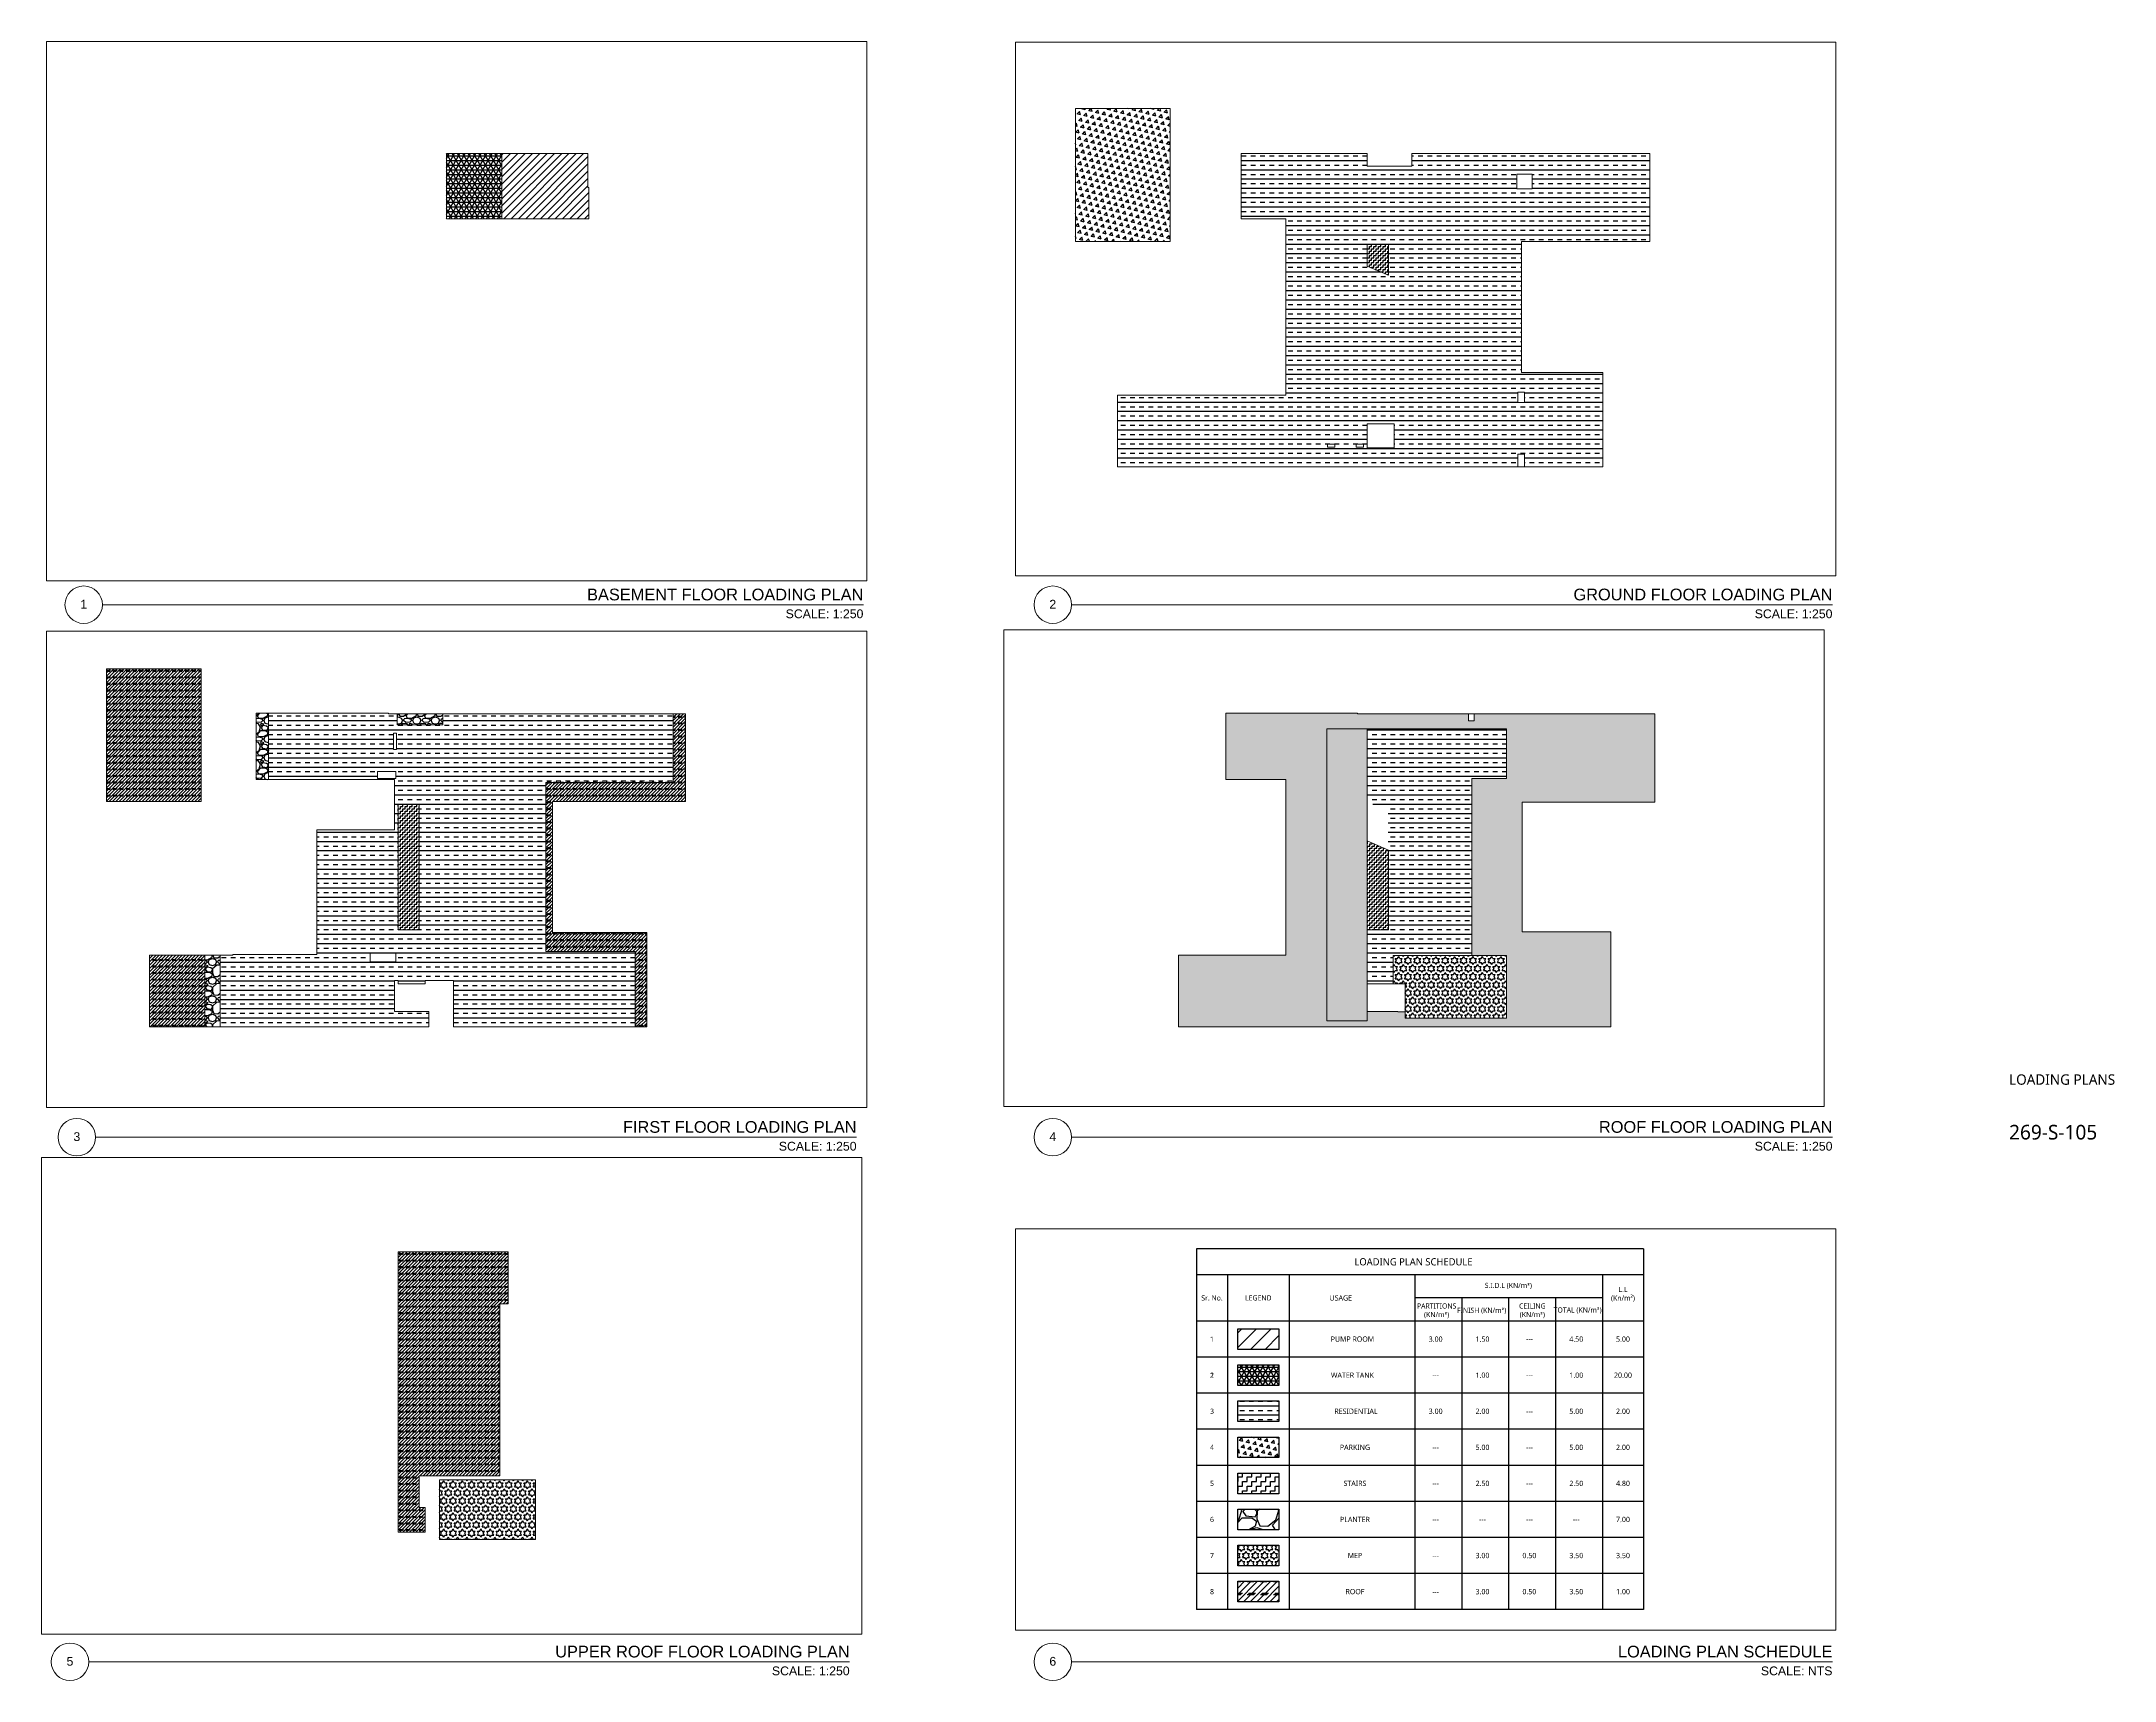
# Paper-space layout 'S105' of a CAD drawing. Header units: millimetres. Extents: x 64 to 772, y 19 to 579.
# The model-space entities are those that its viewports show. They can reach past a viewport. Long polylines and large blocks are cut down to what shows.
import ezdxf
from ezdxf.enums import TextEntityAlignment as Align

# ---------------------------------------------------------------- set-up
doc = ezdxf.new("R2010")
doc.units = ezdxf.units.MM
doc.header["$LTSCALE"] = 75
doc.layers.add('0_Pen_No__7', color=7, linetype='Continuous', lineweight=0)
doc.layers.add('S-COLS-IDEN', color=171, linetype='Continuous', lineweight=9)
for name, color, linetype in [('grid', 251, 'Continuous'), ('S-RESIDENTIAL', 135, 'Continuous'), ('S-SLAB', 3, 'Continuous'), ('S-TXT', 3, 'Continuous')]:
    doc.layers.add(name, color=color, linetype=linetype)
doc.layers.add('NonPlottable_0', color=7, linetype='Continuous', plot=False)
doc.styles.add('GENERATED_STYLE_1', font='arial.ttf')
doc.styles.add('GENERATED_STYLE_2', font='arial.ttf')
doc.styles.add('GENERATED_STYLE_5', font='trebuc.ttf')
pattern_1 = [(0, (0, 0), (158.75, 158.75), [158.75, -158.75]), (90, (158.75, 0), (-158.75, 158.75), [158.75, -158.75])]
pattern_2 = [(45, (0, 0), (-112.2532, 112.2532), []), (180, (112.25, 0), (-6e-14, -449.013), [224.5065, -224.5065]), (180, (140.3, 28.06), (-6e-14, -449.013), [224.5065, -224.5065]), (180, (168.4, 56.13), (-6e-14, -449.013), [224.5065, -224.5065])]

# ---------------------------------------------------------------- blocks, each defined once
blk = doc.blocks.new('Linear Drawing Title 27[1]', base_point=(205.41, 49.99))
at = {"color": 250, "linetype": 'Continuous', "lineweight": 0}
blk.add_line((218.22, 33.59), (478.19, 33.59), dxfattribs=at)
at = {"color": 250, "linetype": 'Continuous', "lineweight": 0, "flags": 128}
blk.add_lwpolyline([(218.22, 33.59, 1), (205.41, 33.59, 1)], format="xyb", close=True, dxfattribs=at)
at = {"color": 7, "lineweight": 0, "style": 'GENERATED_STYLE_2'}
blk.add_attdef('AC_DrawingName', text='', height=4, dxfattribs=at).set_placement((477.84, 39.07), align=Align.TOP_RIGHT)
blk.add_attdef('DUMMY_186', text='', height=3, dxfattribs=at).set_placement((211.82, 33.76), align=Align.MIDDLE_CENTER)
blk.add_attdef('gs_drawing_scale_prefix', text='', height=3, dxfattribs=at).set_placement((477.84, 28.85), align=Align.BOTTOM_RIGHT)

msp = doc.modelspace()

# ---------------------------------------------------------------- hatches: boundary and pattern name
at = {"layer": 'S-SLAB'}
h = msp.add_hatch(dxfattribs=at)
h.set_pattern_fill('TRIANG', color=4, scale=50, angle=45, style=0)
h.paths.add_polyline_path([(107525, -275), (101049, -275), (101049, -9345), (107525, -9345)])
h = msp.add_hatch(dxfattribs=at)
h.set_pattern_fill('CORK', color=4, scale=50, angle=45, style=0)
h.set_pattern_definition(pattern_2)
h.paths.add_polyline_path([(201049, -275), (207525, -275), (207525, -9345), (201049, -9345)])
h = msp.add_hatch(dxfattribs=at)
h.set_pattern_fill('NET3', color=256, scale=100, style=0)
h.paths.add_polyline_path([(28075, -3345), (24275, -3345), (24275, -7795), (28075, -7795)])
h = msp.add_hatch(dxfattribs=at)
h.set_pattern_fill('JIS_WOOD', color=256, scale=500, style=0)
h.paths.add_polyline_path([(28075, -3345), (33950, -3345), (33950, -5670), (34000, -5670), (34000, -7795), (28075, -7795)])
h = msp.add_hatch(dxfattribs=at)
h.set_pattern_fill('TRANS', color=256, scale=100, style=0)
h.paths.add_polyline_path([(131525, -9345), (140300, -9345), (140300, -3345), (124025, -3345), (124025, -4195), (120975, -4195), (120975, -3345), (112375, -3345), (112375, -7795), (115425, -7795), (115425, -19845), (103925, -19845), (103925, -24744), (131275, -24745), (131275, -23890), (131725, -23890), (131725, -24745), (137075, -24745), (137075, -18295), (131525, -18295)])
h.paths.add_polyline_path([(122425, -11657), (120975, -11033), (120975, -9545), (122425, -9545)], flags=16)
h.paths.add_polyline_path([(131275, -19645), (131725, -19645), (131725, -20340), (131275, -20340)], flags=16)
h.paths.add_polyline_path([(131200, -5745), (131200, -4745), (132250, -4745), (132250, -5745)], flags=16)
h.paths.add_polyline_path([(122825, -21820), (122825, -23445), (120975, -23445), (120975, -21820)], flags=16)
h.paths.add_polyline_path([(120725, -23195), (120725, -23395), (120225, -23395), (120225, -23195)], flags=16)
h.paths.add_polyline_path([(118775, -23195), (118775, -23395), (118275, -23395), (118275, -23195)], flags=16)
h = msp.add_hatch(dxfattribs=at)
h.set_pattern_fill('TRANS', color=256, scale=100, style=0)
h.paths.add_polyline_path([(239775, -8045), (239775, -3346), (224025, -3346), (224025, -4095), (220925, -4095), (220925, -3346), (220325, -3345), (220325, -3295), (212125, -3295), (212125, -7845), (220725, -7845), (220725, -11270), (215425, -11270), (215425, -19795), (209675, -19795), (209675, -19845), (208825, -19845), (208825, -24745), (223075, -24745), (223075, -23695), (220725, -23695), (220725, -21570), (220975, -21570), (220975, -21795), (222825, -21795), (222825, -21570), (224775, -21570), (224775, -24745), (237175, -24745), (237175, -19595), (231075, -19595), (231075, -8045), (231075, -8045), (231075, -8045)])
h.paths.add_polyline_path([(222425, -18121), (220975, -18121), (220975, -9545), (222425, -9545)], flags=16)
h.paths.add_polyline_path([(220825, -19695), (220825, -20295), (219075, -20295), (219075, -19695)], flags=16)
h.paths.add_polyline_path([(220825, -7770), (219575, -7770), (219575, -7295), (220825, -7295)], flags=16)
h.paths.add_polyline_path([(220875, -5795), (220675, -5795), (220675, -4665), (220875, -4665)], flags=16)
h = msp.add_hatch(dxfattribs=at)
h.set_pattern_fill('GRAVEL', color=256, scale=50, style=0)
h.paths.add_polyline_path([(212125, -3295), (211275, -3295), (211275, -7845), (212125, -7845)])
h = msp.add_hatch(dxfattribs=at)
h.set_pattern_fill('GRAVEL', color=256, scale=50, style=0)
h.paths.add_polyline_path([(224025, -3346), (220925, -3346), (220925, -4095), (224025, -4095)])
h = msp.add_hatch(dxfattribs=at)
h.set_pattern_fill('CORK', color=4, scale=50, angle=45, style=0)
h.set_pattern_definition(pattern_2)
h.paths.add_polyline_path([(240625, -3345), (239775, -3346), (239775, -8045), (231075, -8045), (231075, -19595), (237175, -19595), (237175, -24745), (237970, -24745), (237970, -18295), (231525, -18295), (231525, -9345), (240625, -9345)])
h = msp.add_hatch(dxfattribs=at)
h.set_pattern_fill('CORK', color=4, scale=50, angle=45, style=0)
h.set_pattern_definition(pattern_2)
h.paths.add_polyline_path([(340625, -3345), (328297, -3345), (328297, -3820), (327897, -3820), (327897, -3345), (320325, -3345), (320325, -3295), (311325, -3295), (311325, -7845), (315425, -7845), (315425, -19845), (308075, -19845), (308075, -24745), (337625, -24745), (337625, -18245), (331575, -18245), (331575, -9395), (340625, -9395)])
h.paths.add_polyline_path([(330500, -7770), (328775, -7770), (328125, -7770), (328125, -19870), (330500, -19870), (330500, -24152), (323575, -24152), (323575, -23720), (323075, -23720), (323075, -23695), (320975, -23695), (320975, -24320), (318225, -24320), (318225, -4370), (320975, -4370), (328775, -4370), (330500, -4370)], flags=16)
h.paths.add_polyline_path([(318225, -18095), (318225, -13082), (318225, -11333)], flags=0)
h = msp.add_hatch(dxfattribs=at)
h.set_pattern_fill('STARS', scale=50, style=0)
h.paths.add_polyline_path([(320975, -4370), (318225, -4370), (318225, -24320), (320975, -24320)])
h = msp.add_hatch(dxfattribs=at)
h.set_pattern_fill('TRANS', color=256, scale=100, style=0)
h.paths.add_polyline_path([(328125, -7770), (330500, -7770), (330500, -4370), (320975, -4370), (320975, -9517), (322400, -9545), (322425, -18095), (320975, -18095), (320975, -21795), (322750, -21795), (322750, -19870), (328125, -19870)])
h = msp.add_hatch(dxfattribs=at)
h.set_pattern_fill('CORK', color=4, scale=50, angle=45, style=0)
h.set_pattern_definition(pattern_2)
h.paths.add_polyline_path([(420975, -4295), (428501, -4295), (428501, -7845), (427925, -7845), (427925, -19595), (422425, -19595), (422425, -21770), (422825, -21770), (422825, -23445), (420975, -23445)])
h = msp.add_hatch(dxfattribs=at)
h.set_pattern_fill('ZIGZAG', color=256, scale=50, style=0)
h.set_pattern_definition(pattern_1)
h.paths.add_polyline_path([(120975, -9545), (122425, -9545), (122425, -11657), (120975, -11033)])
h = msp.add_hatch(dxfattribs=at)
h.set_pattern_fill('ZIGZAG', color=256, scale=50, style=0)
h.set_pattern_definition(pattern_1)
h.paths.add_polyline_path([(222425, -9545), (220975, -9545), (220975, -18121), (222425, -18121)])
h = msp.add_hatch(dxfattribs=at)
h.set_pattern_fill('ZIGZAG', color=256, scale=50, style=0)
h.set_pattern_definition(pattern_1)
h.paths.add_polyline_path([(320975, -18121), (322425, -18121), (322425, -12664), (320975, -12041)])
h = msp.add_hatch(dxfattribs=at)
h.set_pattern_fill('CORK', color=4, scale=50, angle=45, style=0)
h.set_pattern_definition(pattern_2)
h.paths.add_polyline_path([(207775, -19845), (203982, -19845), (203982, -24745), (207775, -24745)])
h = msp.add_hatch(dxfattribs=at)
h.set_pattern_fill('GRAVEL', color=256, scale=50, style=0)
h.paths.add_polyline_path([(208825, -19845), (207775, -19845), (207775, -19845), (207775, -24745), (208825, -24745)])
h = msp.add_hatch(dxfattribs=at)
h.set_pattern_fill('STARS', scale=50, style=0)
h.paths.add_polyline_path([(322750, -19870), (322750, -21795), (323575, -21795), (323575, -24152), (330500, -24152), (330500, -19870)])
h = msp.add_hatch(dxfattribs=at)
h.set_pattern_fill('STARS', scale=50, style=0)
h.paths.add_polyline_path([(423800, -19870), (430375, -19870), (430375, -23950), (423800, -23950)])
h = msp.add_hatch(dxfattribs=at)
h.set_pattern_fill('JIS_WOOD', color=256, scale=500, style=0)
h.set_pattern_definition([(45, (0, -34911.73), (-250, 250), [])])
h.paths.add_polyline_path([(55233, -45037), (56641, -45037), (56641, -45741), (55233, -45741)])
h = msp.add_hatch(dxfattribs=at)
h.set_pattern_fill('NET3', color=256, scale=50, style=0)
h.set_pattern_definition([(0, (0, -34911.73), (0, 158.75), []), (60, (0, -34911.73), (-137.48153, 79.375), []), (120, (0, -34911.73), (-137.48153, -79.375), [])])
h.paths.add_polyline_path([(55233, -46269), (55233, -46973), (56641, -46973), (56641, -46269)])
h = msp.add_hatch(dxfattribs=at)
h.set_pattern_fill('TRANS', color=256, scale=50, style=0)
h.set_pattern_definition([(0, (53712.4, -30201.23), (0, 317.5), []), (0, (53712.4, -30042.48), (0, 317.5), [158.75, -158.75])])
h.paths.add_polyline_path([(55233, -47501), (56641, -47501), (56641, -48205), (55233, -48205)])
h = msp.add_hatch(dxfattribs=at)
h.set_pattern_fill('TRIANG', color=4, scale=25, angle=45, style=0)
h.set_pattern_definition([(105, (59209.95, -29619.35), (-230.011, 61.6313), [119.0625, -119.0625]), (165, (59209.95, -29619.35), (-168.3798, -168.3798), [119.0625, -119.0625]), (45, (59094.95, -29588.53), (-61.6313, 230.011), [119.0625, -119.0625])])
h.paths.add_polyline_path([(55233, -48734), (56641, -48734), (56641, -49438), (55233, -49438)])
h = msp.add_hatch(dxfattribs=at)
h.set_pattern_fill('ZIGZAG', color=256, scale=50, style=0)
h.set_pattern_definition([(0, (59209.95, -29619.35), (158.75, 158.75), [158.75, -158.75]), (90, (59368.7, -29619.35), (-158.75, 158.75), [158.75, -158.75])])
h.paths.add_polyline_path([(55233, -49966), (56641, -49966), (56641, -50670), (55233, -50670)])
h = msp.add_hatch(dxfattribs=at)
h.set_pattern_fill('GRAVEL', color=256, scale=50, style=0)
h.paths.add_polyline_path([(55233, -51198), (56641, -51198), (56641, -51902), (55233, -51902)])
h = msp.add_hatch(dxfattribs=at)
h.set_pattern_fill('STARS', scale=25, style=0)
h.set_pattern_definition([(0, (59209.95, -30851.6), (0, 137.4815), [79.375, -79.375]), (60, (59209.95, -30851.6), (-119.0625, 68.7408), [79.375, -79.375]), (120, (59249.64, -30782.85), (-119.0625, -68.7408), [79.375, -79.375])])
h.paths.add_polyline_path([(55233, -52430), (56641, -52430), (56641, -53134), (55233, -53134)])
h = msp.add_hatch(dxfattribs=at)
h.set_pattern_fill('CORK', color=4, scale=50, angle=45, style=0)
h.set_pattern_definition([(45, (52976.15, 6486.45), (-112.2532, 112.2532), []), (180, (53088.4, 6486.45), (-6e-14, -449.013), [224.5065, -224.5065]), (180, (53116.47, 6514.5), (-6e-14, -449.013), [224.5065, -224.5065]), (180, (53144.53, 6542.6), (-6e-14, -449.013), [224.5065, -224.5065])])
h.paths.add_polyline_path([(55233, -53663), (56641, -53663), (56641, -54367), (55233, -54367)])

# ---------------------------------------------------------------- linework, layer by layer
at = {"layer": 'grid', "linetype": 'ByBlock'}
for p, q in [((53825, -42308), (53825, -54631)), ((69098, -42308), (53825, -42308)), ((69098, -42308), (69098, -43188)), ((69098, -43188), (53825, -43188)), ((54881, -43188), (54881, -54631)), ((56993, -43188), (56993, -54631)), ((61283, -43188), (61283, -54631)), ((67690, -43188), (67690, -54631)), ((69098, -43188), (69098, -54631)), ((61283, -43966), (67690, -43966)), ((62885, -43966), (62885, -54631)), ((64487, -43966), (64487, -54631)), ((66088, -43966), (66088, -54631)), ((69098, -44773), (53825, -44773)), ((69098, -46005), (53825, -46005)), ((69098, -47237), (53825, -47237)), ((69098, -48469), (53825, -48469)), ((69098, -49702), (53825, -49702)), ((69098, -50934), (53825, -50934)), ((69098, -52166), (53825, -52166)), ((69098, -53398), (53825, -53398)), ((69098, -54631), (53825, -54631))]:
    msp.add_line(p, q, dxfattribs=at)
at = {"layer": 'S-COLS-IDEN', "color": 2}
for points in [[(107525, -275), (101049, -275), (101049, -9345), (107525, -9345)], [(201049, -275), (207525, -275), (207525, -9345), (201049, -9345)], [(28075, -3345), (24275, -3345), (24275, -7795), (28075, -7795)], [(28075, -3345), (33950, -3345), (33950, -5670), (34000, -5670), (34000, -7795), (28075, -7795)], [(112375, -3345), (120975, -3345), (120975, -4195), (124025, -4195), (124025, -3345), (140300, -3345), (140300, -9345), (131525, -9345), (131525, -18295), (137075, -18295), (137075, -24745), (103925, -24744), (103925, -19845), (115425, -19845), (115425, -7795), (112375, -7795)], [(212125, -3295), (220325, -3295), (220325, -3345), (220925, -3346), (220925, -4095), (224025, -4095), (224025, -3346), (239775, -3346), (239775, -8045), (231075, -8045), (231075, -19595), (237175, -19595), (237175, -24745), (224775, -24745), (224775, -21570), (222825, -21570), (222825, -21795), (220975, -21795), (220975, -21570), (220725, -21570), (220725, -23695), (223075, -23695), (223075, -24745), (208825, -24745), (208825, -19845), (209675, -19845), (209675, -19795), (215425, -19795), (215425, -11270), (220725, -11270), (220725, -7845), (212125, -7845)], [(212125, -3295), (211275, -3295), (211275, -7845), (212125, -7845)], [(224025, -3346), (220925, -3346), (220925, -4095), (224025, -4095)], [(240625, -3345), (239775, -3346), (239775, -8045), (231075, -8045), (231075, -19595), (237175, -19595), (237175, -24745), (237970, -24745), (237970, -18295), (231525, -18295), (231525, -9345), (240625, -9345)], [(308075, -24745), (308075, -19845), (315425, -19845), (315425, -7845), (311325, -7845), (311325, -3295), (320325, -3295), (320325, -3345), (340625, -3345), (340625, -9395), (331575, -9395), (331575, -18245), (337625, -18245), (337625, -24745)], [(328297, -3345), (327897, -3345), (327897, -3820), (328297, -3820)], [(132250, -4745), (131200, -4745), (131200, -5745), (132250, -5745)], [(220875, -4665), (220675, -4665), (220675, -5795), (220875, -5795)], [(320975, -4370), (318225, -4370), (318225, -24320), (320975, -24320)], [(320975, -4370), (330500, -4370), (330500, -7770), (328125, -7770), (328125, -19870), (322750, -19870), (322750, -21795), (320975, -21795)], [(420975, -4295), (428501, -4295), (428501, -7845), (427925, -7845), (427925, -19595), (422425, -19595), (422425, -21770), (422825, -21770), (422825, -23445), (420975, -23445)], [(219575, -7295), (220825, -7295), (220825, -7770), (219575, -7770)], [(120975, -9545), (122425, -9545), (122425, -11657), (120975, -11033)], [(222425, -9545), (220975, -9545), (220975, -18121), (222425, -18121)], [(131725, -20340), (131275, -20340), (131275, -19645), (131725, -19645)], [(220825, -19695), (219075, -19695), (219075, -20295), (220825, -20295)], [(207775, -19845), (203982, -19845), (203982, -24745), (207775, -24745)], [(208825, -19845), (207775, -19845), (207775, -24745), (208825, -24745)], [(322750, -19870), (330500, -19870), (330500, -24152), (323575, -24152), (323575, -21795), (322750, -21795)], [(423800, -19870), (430375, -19870), (430375, -23950), (423800, -23950)], [(120975, -21820), (122825, -21820), (122825, -23445), (120975, -23445)], [(320975, -21795), (323575, -21795), (323575, -23720), (323075, -23720), (323075, -23695), (320975, -23695)], [(118275, -23195), (118775, -23195), (118775, -23395), (118275, -23395)], [(120225, -23195), (120725, -23195), (120725, -23395), (120225, -23395)], [(131725, -23890), (131275, -23890), (131275, -24745), (131725, -24745)]]:
    msp.add_lwpolyline(points, close=True, dxfattribs=at)
msp.add_lwpolyline([(320975, -12040), (322425, -12664), (322425, -18121), (320975, -18121)], dxfattribs=at)
at = {"layer": 'S-RESIDENTIAL', "color": 2}
for points in [[(55233, -48734), (56641, -48734), (56641, -49438), (55233, -49438)], [(55233, -53663), (56641, -53663), (56641, -54367), (55233, -54367)]]:
    msp.add_lwpolyline(points, close=True, dxfattribs=at)
at = {"layer": 'S-SLAB'}
for points in [[(55233, -45037), (56641, -45037), (56641, -45741), (55233, -45741)], [(55233, -45037), (56641, -45037), (56641, -45741), (55233, -45741)], [(55233, -46269), (56641, -46269), (56641, -46973), (55233, -46973)], [(55233, -46269), (56641, -46269), (56641, -46973), (55233, -46973)], [(55233, -47501), (56641, -47501), (56641, -48205), (55233, -48205)], [(55233, -47501), (56641, -47501), (56641, -48205), (55233, -48205)], [(55233, -48734), (56641, -48734), (56641, -49438), (55233, -49438)], [(55233, -49966), (56641, -49966), (56641, -50670), (55233, -50670)], [(55233, -49966), (56641, -49966), (56641, -50670), (55233, -50670)], [(55233, -51198), (56641, -51198), (56641, -51902), (55233, -51902)], [(55233, -51198), (56641, -51198), (56641, -51902), (55233, -51902)], [(55233, -52430), (56641, -52430), (56641, -53134), (55233, -53134)], [(55233, -52430), (56641, -52430), (56641, -53134), (55233, -53134)], [(55233, -53663), (56641, -53663), (56641, -54367), (55233, -54367)]]:
    msp.add_lwpolyline(points, close=True, dxfattribs=at)

# ---------------------------------------------------------------- texts
at = {"layer": 'S-TXT', "color": 3, "style": 'GENERATED_STYLE_5'}
for s, height, p in [('LOADING PLAN SCHEDULE', 246.45, (61236, -42748)), ('Sr. No.', 176, (54353, -43981)), ('LEGEND', 176, (55937, -43981)), ('USAGE', 180, (58753, -43981)), ('1', 176, (54353, -45389)), ('3.00', 180, (61993, -45389)), ('1.50', 180, (63595, -45389)), ('4.50', 180, (66798, -45389)), ('5.00', 180, (68394, -45389)), ('---', 180, (65197, -45389)), ('2', 176, (54353, -46621)), ('1', 176, (54353, -46621)), ('---', 180, (61993, -46621)), ('1.00', 180, (63595, -46621)), ('---', 180, (65197, -46621)), ('1.00', 180, (66798, -46621)), ('20.00', 180, (68394, -46621)), ('3', 176, (54353, -47853)), ('3.00', 180, (61993, -47853)), ('2.00', 180, (63595, -47853)), ('---', 180, (65197, -47853)), ('5.00', 180, (66798, -47853)), ('2.00', 180, (68394, -47853)), ('4', 176, (54353, -49086)), ('---', 180, (61993, -49086)), ('5.00', 180, (63595, -49086)), ('---', 180, (65197, -49086)), ('5.00', 180, (66798, -49086)), ('2.00', 180, (68394, -49086)), ('5', 176, (54353, -50318)), ('2.50', 180, (63595, -50318)), ('2.50', 180, (66798, -50318)), ('4.80', 180, (68394, -50318)), ('---', 180, (61993, -50318)), ('---', 180, (65197, -50318)), ('6', 176, (54353, -51550)), ('---', 180, (61993, -51550)), ('---', 180, (63595, -51550)), ('---', 180, (65197, -51550)), ('---', 180, (66798, -51550)), ('7.00', 180, (68394, -51550)), ('7', 176, (54353, -52782)), ('---', 180, (61993, -52782)), ('3.00', 180, (63595, -52782)), ('0.50', 180, (65197, -52782)), ('3.50', 180, (66798, -52782)), ('3.50', 180, (68394, -52782)), ('8', 176, (54353, -54015)), ('---', 180, (61993, -54015)), ('3.00', 180, (63595, -54015)), ('0.50', 180, (65197, -54015)), ('3.50', 180, (66798, -54015)), ('1.00', 180, (68394, -54015))]:
    msp.add_text(s, height=height, rotation=360, dxfattribs=at).set_placement(p, align=Align.MIDDLE_CENTER)
at = {"layer": 'S-TXT', "color": 3, "attachment_point": 5, "style": 'GENERATED_STYLE_5'}
for s, insert, char_height, width in [('S.I.D.L (KN/m{\\fISOCPEUR|b0|i0|c0|p34;²})', (64477, -43574), 176.03, 1515.57), ('L.L \\P(Kn/m²)', (68394, -43859), 176, 1048.64), ('PARTITIONS (KN/m{\\fISOCPEUR|b0|i0|c0|p34;²})', (62028, -44423), 176.03, 1515.57), ('FINISH (KN/m{\\fISOCPEUR|b0|i0|c0|p34;²})', (63566, -44423), 176.03, 1515.57), ('CEILING (KN/m{\\fISOCPEUR|b0|i0|c0|p34;²})', (65297, -44423), 176.03, 1383.01), ('TOTAL (KN/m{\\fISOCPEUR|b0|i0|c0|p34;²})', (66846, -44412), 176.03, 1515.57), ('PUMP ROOM', (59151, -45389), 180, 4366.02), ('WATER TANK', (59151, -46621), 180, 4366.02), ('RESIDENTIAL', (59272, -47853), 180, 4777.1), ('PARKING', (59237, -49086), 180, 3487.16), ('STAIRS', (59237, -50318), 180, 3487.16), ('PLANTER', (59237, -51550), 180, 3487.16), ('MEP', (59237, -52782), 180, 3487.16), ('ROOF', (59237, -54015), 180, 3487.16)]:
    msp.add_mtext(s, dxfattribs=dict(at, insert=insert, char_height=char_height, width=width))

psp = doc.layouts.new('S105')

# ---------------------------------------------------------------- linework, layer by layer
at = {"layer": 'NonPlottable_0', "color": 250, "linetype": 'Continuous', "lineweight": 0, "flags": 128}
for points in [[(65.82, 394.72), (346.1, 394.72), (346.1, 579), (65.82, 579)], [(396.9, 396.49), (677.18, 396.49), (677.18, 578.71), (396.9, 578.71)], [(65.82, 214.8), (346.1, 214.8), (346.1, 377.55), (65.82, 377.55)], [(392.88, 215.2), (673.16, 215.2), (673.16, 377.95), (392.88, 377.95)], [(64.14, 34.95), (344.42, 34.95), (344.42, 197.7), (64.14, 197.7)], [(396.9, 36.24), (677.18, 36.24), (677.18, 173.37), (396.9, 173.37)]]:
    psp.add_lwpolyline(points, close=True, dxfattribs=at)

# ---------------------------------------------------------------- block references
at = {"color": 250, "lineweight": 0}
ref = psp.add_blockref('Linear Drawing Title 27[1]', (72.17, 402.98), dxfattribs=at)
ref.add_attrib('gs_drawing_scale_prefix', 'SCALE: 1:250', dxfattribs={"color": 7, "lineweight": 0, "height": 3, "style": 'GENERATED_STYLE_2'}).set_placement((344.95, 381.08), align=Align.BOTTOM_RIGHT)
ref.add_attrib('AC_DrawingName', 'BASEMENT FLOOR LOADING PLAN', dxfattribs={"color": 7, "lineweight": 0, "height": 4.0005, "style": 'GENERATED_STYLE_2'}).set_placement((344.95, 392.07), align=Align.TOP_RIGHT)
ref.add_attrib('DUMMY_186', '1', dxfattribs={"color": 7, "lineweight": 0, "height": 3, "style": 'GENERATED_STYLE_2'}).set_placement((78.57, 386.75), align=Align.MIDDLE_CENTER)
ref = psp.add_blockref('Linear Drawing Title 27[1]', (403.25, 402.98), dxfattribs=at)
ref.add_attrib('gs_drawing_scale_prefix', 'SCALE: 1:250', dxfattribs={"color": 7, "lineweight": 0, "height": 3, "style": 'GENERATED_STYLE_2'}).set_placement((676.03, 381.08), align=Align.BOTTOM_RIGHT)
ref.add_attrib('AC_DrawingName', 'GROUND FLOOR LOADING PLAN', dxfattribs={"color": 7, "lineweight": 0, "height": 4.0005, "style": 'GENERATED_STYLE_2'}).set_placement((676.03, 392.07), align=Align.TOP_RIGHT)
ref.add_attrib('DUMMY_186', '2', dxfattribs={"color": 7, "lineweight": 0, "height": 3, "style": 'GENERATED_STYLE_2'}).set_placement((409.65, 386.75), align=Align.MIDDLE_CENTER)
ref = psp.add_blockref('Linear Drawing Title 27[1]', (69.83, 221.09), dxfattribs=at)
ref.add_attrib('gs_drawing_scale_prefix', 'SCALE: 1:250', dxfattribs={"color": 7, "lineweight": 0, "height": 3, "style": 'GENERATED_STYLE_2'}).set_placement((342.61, 199.19), align=Align.BOTTOM_RIGHT)
ref.add_attrib('AC_DrawingName', 'FIRST FLOOR LOADING PLAN', dxfattribs={"color": 7, "lineweight": 0, "height": 4.0005, "style": 'GENERATED_STYLE_2'}).set_placement((342.61, 210.18), align=Align.TOP_RIGHT)
ref.add_attrib('DUMMY_186', '3', dxfattribs={"color": 7, "lineweight": 0, "height": 3, "style": 'GENERATED_STYLE_2'}).set_placement((76.23, 204.86), align=Align.MIDDLE_CENTER)
ref = psp.add_blockref('Linear Drawing Title 27[1]', (403.26, 221.09), dxfattribs=at)
ref.add_attrib('gs_drawing_scale_prefix', 'SCALE: 1:250', dxfattribs={"color": 7, "lineweight": 0, "height": 3, "style": 'GENERATED_STYLE_2'}).set_placement((676.04, 199.19), align=Align.BOTTOM_RIGHT)
ref.add_attrib('AC_DrawingName', 'ROOF FLOOR LOADING PLAN', dxfattribs={"color": 7, "lineweight": 0, "height": 4.0005, "style": 'GENERATED_STYLE_2'}).set_placement((676.04, 210.18), align=Align.TOP_RIGHT)
ref.add_attrib('DUMMY_186', '4', dxfattribs={"color": 7, "lineweight": 0, "height": 3, "style": 'GENERATED_STYLE_2'}).set_placement((409.66, 204.86), align=Align.MIDDLE_CENTER)
ref = psp.add_blockref('Linear Drawing Title 27[1]', (67.48, 41.86), dxfattribs=at)
ref.add_attrib('gs_drawing_scale_prefix', 'SCALE: 1:250', dxfattribs={"color": 7, "lineweight": 0, "height": 3, "style": 'GENERATED_STYLE_2'}).set_placement((340.26, 19.96), align=Align.BOTTOM_RIGHT)
ref.add_attrib('AC_DrawingName', 'UPPER ROOF FLOOR LOADING PLAN', dxfattribs={"color": 7, "lineweight": 0, "height": 4.0005, "style": 'GENERATED_STYLE_2'}).set_placement((340.26, 30.95), align=Align.TOP_RIGHT)
ref.add_attrib('DUMMY_186', '5', dxfattribs={"color": 7, "lineweight": 0, "height": 3, "style": 'GENERATED_STYLE_2'}).set_placement((73.88, 25.63), align=Align.MIDDLE_CENTER)
ref = psp.add_blockref('Linear Drawing Title 27[1]', (403.25, 41.86), dxfattribs=at)
ref.add_attrib('gs_drawing_scale_prefix', 'SCALE: NTS', dxfattribs={"color": 7, "lineweight": 0, "height": 3, "style": 'GENERATED_STYLE_2'}).set_placement((676.03, 19.96), align=Align.BOTTOM_RIGHT)
ref.add_attrib('AC_DrawingName', 'LOADING PLAN SCHEDULE', dxfattribs={"color": 7, "lineweight": 0, "height": 4.0005, "style": 'GENERATED_STYLE_2'}).set_placement((676.03, 30.95), align=Align.TOP_RIGHT)
ref.add_attrib('DUMMY_186', '6', dxfattribs={"color": 7, "lineweight": 0, "height": 3, "style": 'GENERATED_STYLE_2'}).set_placement((409.65, 25.63), align=Align.MIDDLE_CENTER)

# ---------------------------------------------------------------- texts
at = {"layer": '0_Pen_No__7', "color": 7, "linetype": 'Continuous', "lineweight": 0, "insert": (736.36, 226.14), "char_height": 3.5517, "width": 78.6536, "attachment_point": 1, "style": 'GENERATED_STYLE_1'}
psp.add_mtext('\\A1;\\pxql;{\\fTrebuchet MS|b0|i0|c0|p34;LOADING PLANS}', dxfattribs=at)
at = {"layer": '0_Pen_No__7', "color": 7, "linetype": 'Continuous', "lineweight": 0, "insert": (736.37, 203.82), "char_height": 5, "attachment_point": 7, "style": 'GENERATED_STYLE_1'}
psp.add_mtext('\\A1;\\pxql;{\\fTrebuchet MS|b0|i0|c0|p34;269-S-105}', dxfattribs=at)

# ---------------------------------------------------------------- viewports
at = {"layer": 'NonPlottable_0', "color": 250, "linetype": 'Continuous', "lineweight": 0, "view_target_point": (11762.79, 15068.68)}
vp = psp.add_viewport(center=(205.96, 486.86), size=(280.28, 184.2793), view_center_point=(13210.55, -29180.53), view_height=36855.8598, dxfattribs=at)
vp.dxf.flags = 0x10000  # cut along an outline
vp.dxf.clipping_boundary_handle = psp.add_lwpolyline([(65.82, 394.72), (346.1, 394.72), (346.1, 579), (65.82, 579)], format="xyb", close=True, dxfattribs={"invisible": 1}).dxf.handle
for center, size, view_center_point, view_height, status, outline in [((537.04, 487.6), (280.28, 182.2144), (113210.55, -29032.46), 36442.8835, 3, [(396.9, 396.49), (677.18, 396.49), (677.18, 578.71), (396.9, 578.71)]), ((205.96, 296.18), (280.28, 162.753), (213210.55, -29045.43), 32550.6001, 4, [(65.82, 214.8), (346.1, 214.8), (346.1, 377.55), (65.82, 377.55)]), ((533.02, 296.58), (280.28, 162.753), (312405.72, -28965.45), 32550.6002, 5, [(392.88, 215.2), (673.16, 215.2), (673.16, 377.95), (392.88, 377.95)]), ((204.28, 116.32), (280.28, 162.753), (412874.67, -29204.79), 32550.6008, 6, [(64.14, 34.95), (344.42, 34.95), (344.42, 197.7), (64.14, 197.7)]), ((537.04, 104.8), (280.28, 137.1284), (49888.93, -63547.03), 13712.8359, 7, [(396.9, 36.24), (677.18, 36.24), (677.18, 173.37), (396.9, 173.37)])]:
    vp = psp.add_viewport(center=center, size=size, view_center_point=view_center_point, view_height=view_height, status=status, dxfattribs=at)
    vp.dxf.flags = 0x10000  # cut along an outline
    vp.dxf.clipping_boundary_handle = psp.add_lwpolyline(outline, format="xyb", close=True, dxfattribs={"invisible": 1}).dxf.handle

doc.saveas('drawing.dxf')
